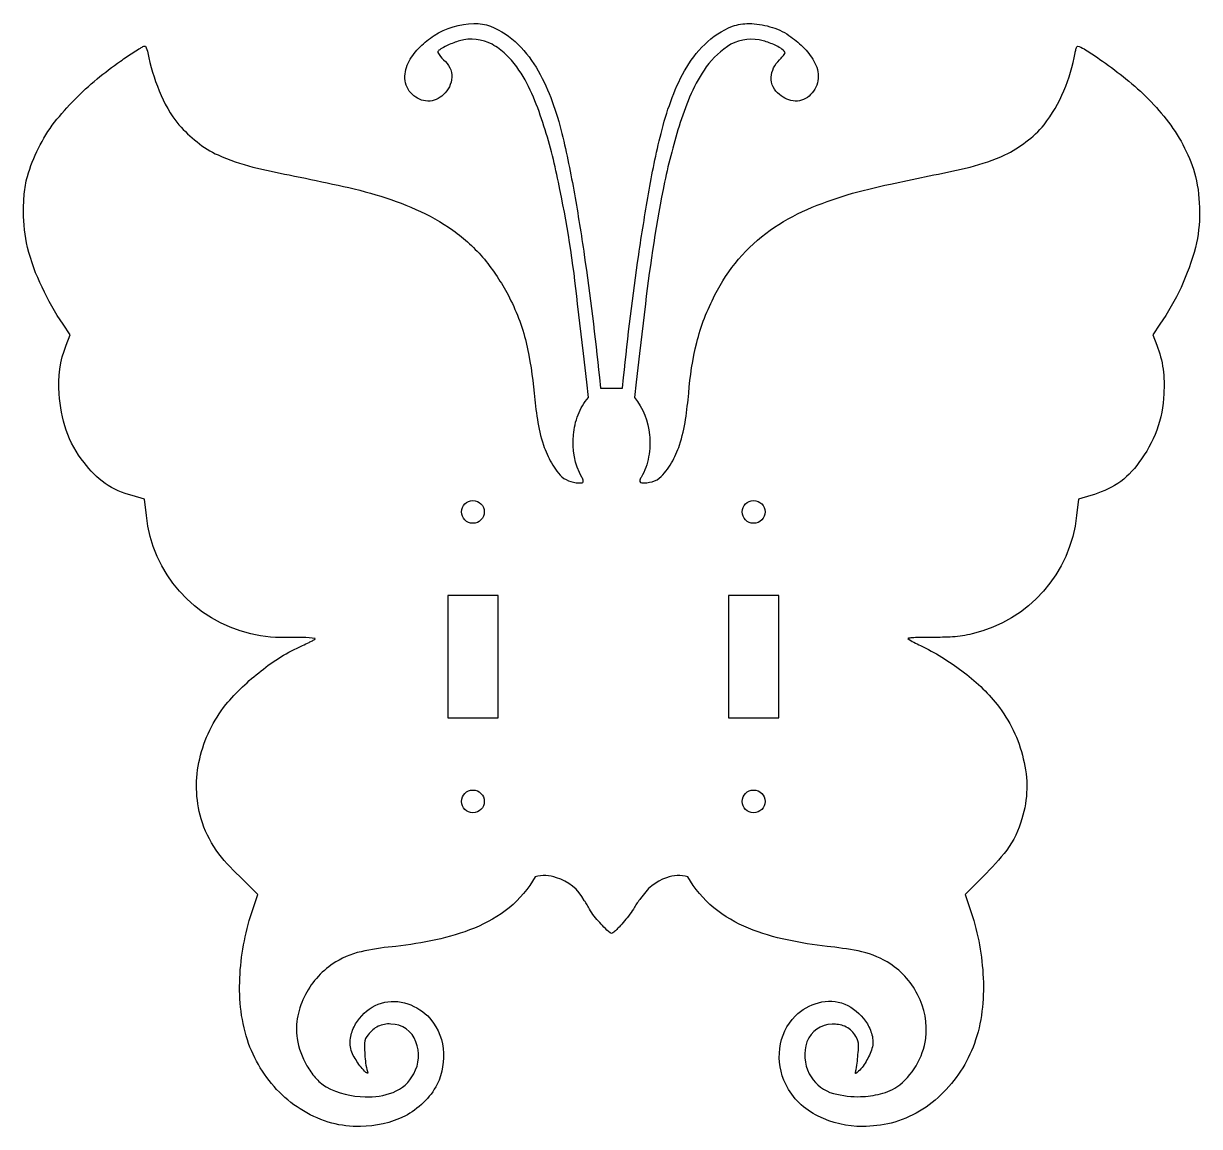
# Model space of a CAD drawing. Header units: inches. Extents: x 0 to 9.6, y 0.35 to 9.36.
import ezdxf

# ---------------------------------------------------------------- set-up
doc = ezdxf.new("R2010")
doc.units = ezdxf.units.IN
doc.header["$MEASUREMENT"] = 0
doc.layers.add('Cutout', color=70, linetype='Continuous')
doc.layers.add('Switch', color=70, linetype='Continuous')

msp = doc.modelspace()

# ---------------------------------------------------------------- linework, layer by layer
at = {"layer": 'Cutout'}
msp.add_lwpolyline([(6.797, 0.7889, -0.7836), (6.7914, 0.7899, -0.0212), (6.7972, 0.8198, 0.0246), (6.8138, 0.9586, 0.0556), (6.8163, 1.0351, 0.1128), (6.7855, 1.1037, 0.1403), (6.705, 1.1722, 0.0886), (6.6012, 1.191, 0.3011), (6.3961, 1.0463, 0.202), (6.4144, 0.7852, 0.1816), (6.5835, 0.6331, 0.0765), (6.8114, 0.5976, 0.0556), (6.9758, 0.617, 0.0926), (7.1299, 0.6773, 0.1065), (7.2869, 0.8508, 0.0974), (7.3667, 1.0728, 0.1491), (7.299, 1.4307, 0.1427), (7.0515, 1.6975, 0.0787), (6.8131, 1.7879, 0.0159), (6.5599, 1.8249, -0.0275), (6.2346, 1.8773, -0.0481), (5.9194, 1.9733, -0.0789), (5.6352, 2.1397, -0.0888), (5.4221, 2.3917, 0.169291), (5.25, 2.3847, 0.177517), (5.0381, 2.2147, 0.0607), (4.9876, 2.1434, -0.0404), (4.9074, 2.0323, -0.0149), (4.8615, 1.9814, -0.0122), (4.8374, 1.9571, -0.0948), (4.8113, 1.9351), (4.8, 1.9289), (4.7887, 1.9351, -0.0376), (4.6926, 2.0323, -0.0653), (4.6124, 2.1434, 0.0223), (4.5899, 2.1812, 0.02), (4.5773, 2.1993, 0.208285), (4.35, 2.3847, 0.173025), (4.1779, 2.3917, -0.0907), (3.9648, 2.1398, -0.0683), (3.6806, 1.9733, -0.0398), (3.3654, 1.8773, -0.0231), (3.0401, 1.8249, 0.0289), (2.7869, 1.7879, 0.0883), (2.5485, 1.6975, 0.1349), (2.301, 1.4307, 0.073), (2.239, 1.257, 0.0932), (2.2333, 1.0728, 0.0901), (2.3131, 0.8508, 0.0514), (2.3815, 0.7546, 0.0794), (2.4701, 0.6773, 0.1229), (2.7886, 0.5976, 0.1078), (3.0165, 0.6331, 0.1896), (3.1856, 0.7852, 0.2277), (3.2039, 1.0462, 0.3145), (2.9988, 1.191, 0.1229), (2.8949, 1.1722, 0.1098), (2.8145, 1.1037, 0.176), (2.7837, 1.0351, 0.0208), (2.7862, 0.9586, 0.0574), (2.8028, 0.8198, -0.0078), (2.8068, 0.8029, -0.4179), (2.8079, 0.7878, -0.0536), (2.7841, 0.805, -0.0597), (2.7145, 0.8977, -0.1144), (2.6694, 1.0045, -0.1085), (2.6777, 1.115, -0.0763), (2.7263, 1.2147, -0.1482), (2.8958, 1.3533, -0.1547), (3.1106, 1.3643, -0.1218), (3.2994, 1.2568, -0.1655), (3.4262, 0.9913, -0.1343), (3.3778, 0.6988, -0.1507), (3.1126, 0.4394, -0.1143), (2.7503, 0.355, -0.0713), (2.5164, 0.382, -0.128), (2.0885, 0.6349, -0.116), (1.8271, 1.0623, -0.0518), (1.7722, 1.3283, -0.0395), (1.7674, 1.6002, -0.0667), (1.8734, 2.1324), (1.9126, 2.247), (1.7626, 2.3972, -0.0496), (1.5728, 2.6096, -0.0756), (1.4494, 2.8658, -0.1269), (1.4381, 3.3556, -0.1116), (1.6512, 3.7975, -0.0532), (1.9394, 4.0726, -0.0675), (2.2783, 4.2804, 0.0141), (2.3319, 4.3056, 0.0144), (2.3581, 4.3196, 0.0167), (2.3708, 4.3272, 0.3076), (2.3817, 4.3369, 0.0299), (2.2804, 4.3458, 0.0078), (2.1782, 4.3466, -0.0769), (1.8546, 4.3762, -0.3212), (1.0029, 5.3424), (0.9866, 5.4736), (0.887, 5.5031, -0.0878), (0.6663, 5.6022, -0.0729), (0.4942, 5.773, -0.0816), (0.3482, 6.037, -0.0644), (0.2911, 6.334, -0.1187), (0.3482, 6.7313), (0.3816, 6.8157), (0.3224, 6.9017, -0.0402), (0.1514, 7.2035, -0.0516), (0.0326, 7.5297, -0.0534), (0, 7.8189, -0.0275), (0.0063, 7.9646, -0.0499), (0.0314, 8.108, -0.0918), (0.2534, 8.5506, -0.0509), (0.6005, 8.9043, -0.0171), (0.7919, 9.0497, -0.0109), (0.8911, 9.1172, -0.0124), (0.9421, 9.1489, -0.0157), (0.9682, 9.1635, -0.1918), (0.9962, 9.1729, -0.0755), (1.015, 9.1164, 0.0546), (1.1079, 8.8077, 0.0825), (1.2685, 8.5293, 0.0461), (1.4166, 8.391, 0.0735), (1.5878, 8.2834, 0.0434), (1.8731, 8.1847, 0.0069), (2.1682, 8.1202, -0.0037), (2.5234, 8.0465, -0.0231), (2.8754, 7.9586, -0.0342), (3.2023, 7.8395, -0.0534), (3.5057, 7.6688, -0.0636), (3.762, 7.4325, -0.051), (3.9553, 7.1408, -0.0623), (4.1042, 6.7522, -0.031), (4.1696, 6.3399, 0.0177), (4.1947, 6.1259, 0.0446), (4.2442, 5.9164, 0.0489), (4.3103, 5.7699, 0.0336), (4.3544, 5.7026, 0.092), (4.4106, 5.6443, 0.0809), (4.4902, 5.6124, 0.0508), (4.5328, 5.6066, 0.0669), (4.5542, 5.608, 0.4886), (4.5698, 5.6204, 0.1964), (4.5574, 5.6524, -0.1495), (4.489, 5.9999, -0.0706), (4.5271, 6.1621, -0.0897), (4.6115, 6.3049), (4.5974, 6.4306), (4.5707, 6.6638), (4.5231, 7.0687, 0.0271), (4.3664, 8.063, 0.0303), (4.2389, 8.5496, 0.029), (4.1494, 8.7844, 0.0623), (4.0262, 9.0026, 0.047), (3.9355, 9.1058, 0.0714), (3.8252, 9.1866, 0.196), (3.5604, 9.2151, 0.0373), (3.4641, 9.1792, 0.0318), (3.4186, 9.1554, 0.039), (3.3974, 9.1408, 0.3263), (3.3824, 9.1207, 0.0698), (3.4295, 9.0595, -0.2255), (3.4975, 8.9174, -0.1949), (3.4278, 8.7769, -0.1967), (3.3006, 8.7225, -0.1838), (3.1743, 8.7773, -0.1938), (3.1123, 8.9077, -0.1264), (3.1478, 9.0494, -0.0663), (3.2374, 9.1661, -0.0423), (3.3511, 9.2594, -0.1414), (3.6771, 9.356, -0.1059), (3.8122, 9.3341, -0.0965), (4.0385, 9.1864, -0.0647), (4.2027, 8.9695, -0.039), (4.3162, 8.7209, -0.0247), (4.3955, 8.4589, -0.014), (4.4975, 7.9657, -0.0072), (4.5775, 7.4682, -0.0109), (4.7008, 6.4682), (4.7099, 6.3804), (4.8901, 6.3804), (4.8992, 6.4682, -0.0114), (5.0225, 7.4682, -0.0084), (5.1025, 7.9657, -0.0209), (5.2045, 8.4589, -0.0285), (5.2838, 8.7209, -0.0461), (5.3973, 8.9695, -0.076), (5.5615, 9.1864, -0.102), (5.7878, 9.3341, -0.0827), (5.9229, 9.356, -0.0666), (6.0926, 9.3307, -0.0866), (6.2489, 9.2594, -0.048), (6.3625, 9.1663, -0.0806), (6.4521, 9.0496, -0.1579), (6.4877, 8.9078, -0.1785), (6.4257, 8.7773, -0.2121), (6.2994, 8.7225, -0.1618), (6.1722, 8.7769, -0.2404), (6.1025, 8.9174, -0.1763), (6.1705, 9.0595, 0.0259), (6.197, 9.088, 0.0237), (6.2089, 9.1034, 0.2161), (6.2176, 9.1207, 0.1088), (6.1813, 9.1555, 0.0255), (6.1358, 9.1793, 0.0348), (6.0396, 9.2151, 0.1914), (5.7748, 9.1866, 0.0955), (5.5738, 9.0026, 0.0469), (5.4506, 8.7844, 0.0239), (5.3611, 8.5495, 0.0235), (5.2336, 8.063, 0.0202), (5.0769, 7.0687), (5.0293, 6.6638), (5.0026, 6.4306), (4.9885, 6.3049, -0.1445), (5.111, 5.9999, -0.072), (5.1034, 5.8207, -0.0893), (5.0426, 5.6524, 0.1951), (5.0302, 5.6194, 0.2153), (5.0468, 5.6078, 0.0443), (5.0682, 5.6066, 0.0401), (5.1108, 5.6126, 0.1195), (5.1902, 5.6448, 0.0749), (5.2897, 5.7699, 0.0524), (5.3558, 5.9164, 0.0407), (5.4053, 6.1259, 0.0106), (5.4304, 6.3399, -0.0434), (5.4958, 6.7522, -0.0596), (5.6447, 7.1408, -0.1233), (6.0943, 7.6688, -0.0468), (6.3977, 7.8395, -0.0289), (6.7246, 7.9586, -0.0159), (7.0766, 8.0465), (7.4318, 8.1202, 0.0151), (7.7269, 8.1847, 0.0393), (8.0122, 8.2834, 0.0483), (8.1834, 8.391, 0.0663), (8.3315, 8.5293, 0.1206), (8.585, 9.1164, -0.0282), (8.5917, 9.1458, -0.0252), (8.5964, 9.1601, -0.2149), (8.6038, 9.1729, -0.0561), (8.6582, 9.1487, -0.0091), (8.7091, 9.117, -0.0091), (8.8083, 9.0495, -0.0218), (8.9995, 8.9043, -0.0647), (9.3466, 8.5506, -0.0977), (9.5686, 8.108, -0.0581), (9.6, 7.8189, -0.0681), (9.5674, 7.5297, -0.0859), (9.2776, 6.9017), (9.2184, 6.8157), (9.2518, 6.7313, -0.0615), (9.303, 6.5361, -0.0464), (9.3089, 6.334, -0.0779), (9.2518, 6.037, -0.07), (9.1058, 5.773, -0.0917), (8.9337, 5.6022, -0.0676), (8.713, 5.5031), (8.6134, 5.4736), (8.5971, 5.3424, -0.3212), (7.7454, 4.3762, -0.0494), (7.5847, 4.3496, -0.0125), (7.4218, 4.3466, 0.0084), (7.3194, 4.3458, 0.008), (7.2684, 4.3438, 0.0103), (7.243, 4.3419, 0.0151), (7.2302, 4.3406, 0.3686), (7.2183, 4.3369, 0.0419), (7.3217, 4.2804, -0.0526), (7.6606, 4.0726, -0.0691), (7.9488, 3.7975, -0.1127), (8.1619, 3.3556, -0.1405), (8.1506, 2.8658, -0.0913), (8.0272, 2.6096, -0.0272), (7.8374, 2.3972), (7.6874, 2.247), (7.7266, 2.1324, -0.069), (7.8326, 1.6002, -0.0425), (7.8278, 1.3283, -0.0584), (7.7729, 1.0623, -0.1174), (7.5115, 0.6349, -0.1371), (7.0836, 0.382, -0.0544), (6.8497, 0.355, -0.1221), (6.4874, 0.4394, -0.1709), (6.2222, 0.6988, -0.145), (6.1741, 0.9913, -0.1677), (6.301, 1.2568, -0.1292), (6.4895, 1.3643, -0.169), (6.7042, 1.3533, -0.1407), (6.8737, 1.2147, -0.0836), (6.9223, 1.1149, -0.1253), (6.9306, 1.0045, -0.0635), (6.8855, 0.8976, -0.0973), (6.8159, 0.805, -0.0116), (6.803, 0.7936, -0.0407)], format="xyb", close=True, dxfattribs=at)
at = {"layer": 'Switch'}
for points in [[(3.4637, 3.6891), (3.8737, 3.6891), (3.8737, 4.6891), (3.4637, 4.6891)], [(5.7554, 3.6891), (6.1654, 3.6891), (6.1654, 4.6891), (5.7554, 4.6891)]]:
    msp.add_lwpolyline(points, close=True, dxfattribs=at)
for centre in [(3.6687, 5.3706), (5.9604, 5.3706), (3.6687, 3.0076), (5.9604, 3.0076)]:
    msp.add_circle(centre, 0.093, dxfattribs=at)

doc.saveas('drawing.dxf')
